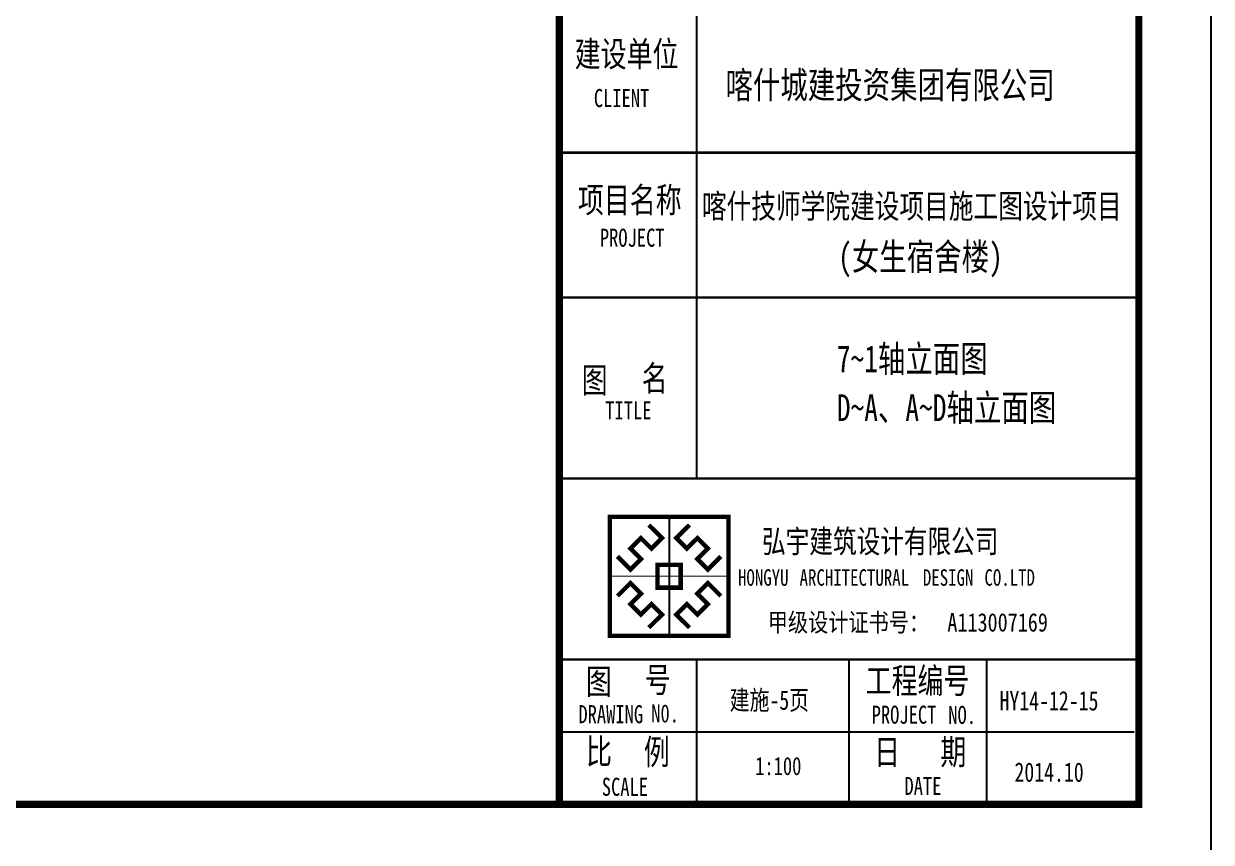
# Model space of a CAD drawing. Extents: x 30064 to 135164, y 17999 to 492668.
# Drawn here: x 97788 to 114181, y 77874 to 89180 of the extents above; entities that cross this region are included whole.
import ezdxf

# ---------------------------------------------------------------- set-up
doc = ezdxf.new("R2010")
doc.units = 0
doc.header["$LTSCALE"] = 1000
doc.header["$MEASUREMENT"] = 0
for name, color, linetype in [('PUB_TITLE', 7, 'Continuous'), ('TK', 126, 'Continuous'), ('TWT_TITLE', 7, 'Continuous')]:
    doc.layers.add(name, color=color, linetype=linetype)
doc.styles.add('-宋体', font='', dxfattribs={"width": 0.8})
doc.styles.add('_TEL_DIM', font='simhei.ttf', dxfattribs={"width": 0.8, "height": 3.5})
doc.styles.get('-宋体').set_extended_font_data('SimSun')

# ---------------------------------------------------------------- blocks, each defined once
blk = doc.blocks.new('logo')
at = {"color": 6}
blk.add_line((1004, 2011), (1004, 0), dxfattribs=at)
at = {"color": 6, "const_width": 74.6}
for points in [[(0, 2011), (2008, 2011), (2008, 0), (0, 0)], [(809, 1198), (1199, 1198), (1199, 813), (809, 813)]]:
    blk.add_lwpolyline(points, close=True, dxfattribs=at)
at = {"color": 6}
blk.add_lwpolyline([(0, 2011), (2008, 2011), (2008, 0), (0, 0)], close=True, dxfattribs=at)
for points, const_width in [([(1004, 2011), (1004, 0)], 15.2), ([(660, 1874), (883, 1654), (704, 1475), (526, 1653), (350, 1477), (528, 1299), (350, 1120), (129, 1340)], 74.6), ([(1348, 1874), (1125, 1654), (1304, 1475), (1482, 1653), (1658, 1477), (1480, 1299), (1659, 1120), (1879, 1340)], 74.6), ([(0, 1006), (2008, 1006)], 15.2), ([(660, 137), (883, 357), (704, 536), (526, 358), (350, 534), (528, 712), (350, 891), (129, 671)], 74.6), ([(1348, 137), (1125, 357), (1304, 536), (1482, 358), (1658, 534), (1480, 712), (1659, 891), (1879, 671)], 74.6)]:
    blk.add_lwpolyline(points, dxfattribs=dict(at, const_width=const_width))

msp = doc.modelspace()

# ---------------------------------------------------------------- linework, layer by layer
for p, q in [((105181, 78398), (105181, 135798)), ((107081, 82899), (107081, 89399)), ((106381, 82899), (113181, 82899)), ((106381, 80399), (113181, 80399)), ((106381, 80399), (113116, 80399)), ((107081, 78398), (107081, 80399)), ((109181, 78398), (109181, 80399)), ((111081, 78398), (111081, 80399)), ((105181, 79399), (113116, 79399)), ((107381, 79399), (107581, 79399)), ((113181, 78398), (106381, 78398)), ((106381, 78398), (108081, 78398)), ((113181, 78399), (107229, 78399))]:
    msp.add_line(p, q)
at = {"const_width": 34}
for points in [[(105181, 87399), (113181, 87399)], [(105181, 85399), (113181, 85399)], [(105181, 82899), (113181, 82899)], [(105181, 80399), (113181, 80399)]]:
    msp.add_lwpolyline(points, dxfattribs=at)
msp.add_point((113181, 78399))
at = {"layer": 'PUB_TITLE', "const_width": 100}
msp.add_lwpolyline([(105181, 135798), (113181, 135798), (113181, 78399), (105181, 78399)], close=True, dxfattribs=at)
at = {"layer": 'TWT_TITLE'}
msp.add_lwpolyline([(30081, 77399), (114181, 77399), (114181, 136799), (30081, 136799)], close=True, dxfattribs=at)
at = {"layer": 'TWT_TITLE', "const_width": 100}
msp.add_lwpolyline([(32581, 78399), (113181, 78399), (113181, 135799), (32581, 135799)], close=True, dxfattribs=at)

# ---------------------------------------------------------------- block references
at = {"color": 5, "xscale": 0.8162497762823477, "yscale": 0.8162497763405554, "zscale": 0.8162497763138334}
msp.add_blockref('logo', (105878, 80727), dxfattribs=at)

# ---------------------------------------------------------------- texts
at = {"style": '-宋体', "width": 0.75}
for s, height, p in [('建设单位', 350, (105394, 88587)), ('喀什城建投资集团有限公司', 370.27, (107475, 88149)), ('CLIENT', 250, (105658, 88029)), ('项目名称', 350, (105438, 86571)), ('喀什技师学院建设项目施工图设计项目', 333.25, (107149, 86495)), ('PROJECT', 250, (105741, 86100)), ('(女生宿舍楼)', 370.3, (109031, 85776)), ('7~1轴立面图', 370.3, (109013, 84367)), ('图', 350, (105490, 84081)), ('名', 350, (106319, 84106)), ('D~A、A~D轴立面图', 370.27, (109013, 83692)), ('TITLE', 250, (105816, 83715)), ('号', 350, (106360, 79943)), ('工程编号', 350, (109410, 79931)), ('图', 350, (105548, 79919)), ('建施-5页', 267.7, (107534, 79704)), ('HY14-12-15', 267.7, (111258, 79695)), ('DRAWING', 250, (105445, 79518)), ('N0.', 250, (106450, 79529)), ('PROJECT', 250, (109493, 79511)), ('NO.', 250, (110551, 79508)), ('比', 350, (105550, 78954)), ('例', 350, (106348, 78948)), ('期', 350, (110441, 78947)), ('日', 350, (109526, 78945)), ('1:100', 250, (107885, 78802)), ('2014.10', 267.7, (111464, 78709)), ('SCALE', 250, (105768, 78515)), ('DATE', 250, (109946, 78527))]:
    msp.add_text(s, height=height, dxfattribs=at).set_placement(p)
at = {"layer": 'TK', "color": 9}
for s, height, style, width, p in [('弘宇建筑设计有限公司', 319, '-宋体', 0.75, (107980, 81871)), ('HONGYU', 227.8, '-宋体', 0.75, (107648, 81417, 0)), ('ARCHITECTURAL', 227.85, '-宋体', 0.75, (108498, 81417, 0)), ('DESIGN', 227.8, '-宋体', 0.75, (110200, 81417, 0)), ('CO.LTD', 227.8, '-宋体', 0.75, (111050, 81417, 0)), ('甲级设计证书号：', 255.1, '_TEL_DIM', 0.8, (108059, 80784)), ('A113007169', 255.1, '_TEL_DIM', 0.8, (110538, 80784))]:
    msp.add_text(s, height=height, dxfattribs=dict(at, style=style, width=width)).set_placement(p)

doc.saveas('drawing.dxf')
